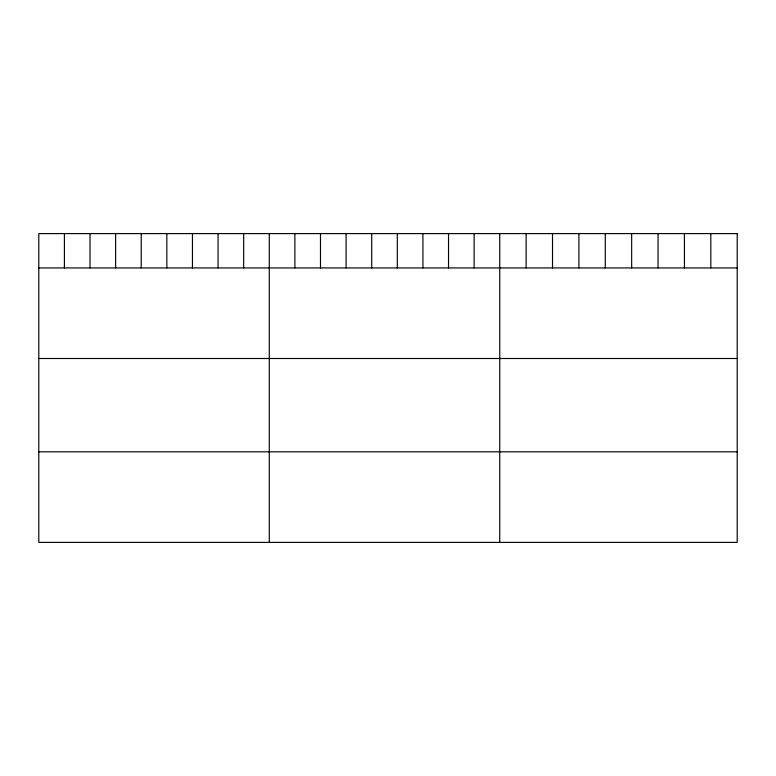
<?xml version="1.0" encoding="UTF-8"?>
<svg xmlns="http://www.w3.org/2000/svg" width="776" height="776" viewBox="0 0 776 776"><rect width="100%" height="100%" fill="white"/><g stroke="black" fill="none" stroke-linecap="round" stroke-linejoin="round"><path stroke-width="1.16" d="M38.8 267.933L737.2 267.933M38.8 358.502L737.2 358.502M38.8 451.826L737.2 451.826M710.816 233.605L710.816 267.933M684.432 233.605L684.432 267.933M658.048 233.605L658.048 267.933M631.664 233.605L631.664 267.933M605.28 233.605L605.28 267.933M578.896 233.605L578.896 267.933M552.512 233.605L552.512 267.933M526.128 233.605L526.128 267.933M499.744 233.605L499.744 542.395M474.136 233.605L474.136 267.933M448.528 233.605L448.528 267.933M422.92 233.605L422.92 267.933M397.312 233.605L397.312 267.933M371.704 233.605L371.704 267.933M346.096 233.605L346.096 267.933M320.488 233.605L320.488 267.933M294.88 233.605L294.88 267.933M269.272 233.605L269.272 542.395M243.664 233.605L243.664 267.933M218.056 233.605L218.056 267.933M192.448 233.605L192.448 267.933M166.84 233.605L166.84 267.933M141.232 233.605L141.232 267.933M115.624 233.605L115.624 267.933M90.016 233.605L90.016 267.933M64.408 233.605L64.408 267.933M737.2 233.605L38.8 233.605L38.8 542.395L737.2 542.395L737.2 233.605"/></g></svg>
